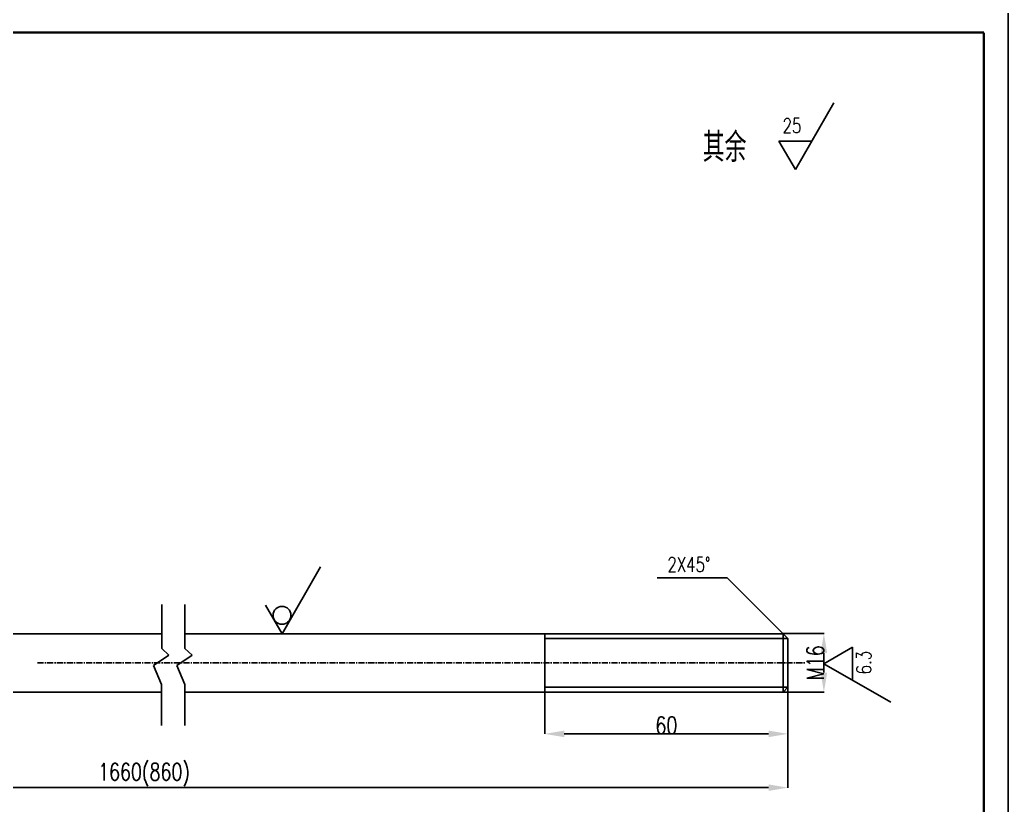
# Model space of a CAD drawing. Extents: x -11639 to -9817, y 3347 to 4292.
# Drawn here: x -10020 to -9816.8, y 3645.8 to 3807.3 of the extents above; entities that cross this region are included whole.
import ezdxf
from ezdxf.enums import TextEntityAlignment as Align

# ---------------------------------------------------------------- set-up
doc = ezdxf.new("R2010")
doc.units = 0
doc.header["$LTSCALE"] = 10
doc.header["$MEASUREMENT"] = 0
doc.linetypes.add('CENTER', pattern=[2, 1.25, -0.25, 0.25, -0.25])
doc.layers.get('0').update_dxf_attribs({"linetype": 'CONTINUOUS'})
doc.layers.get('DEFPOINTS').update_dxf_attribs({"linetype": 'CONTINUOUS'})
for name, color, linetype in [('1', 2, 'CONTINUOUS'), ('CENTER', 2, 'CENTER'), ('DIM', 4, 'CONTINUOUS'), ('LK', 240, 'CONTINUOUS')]:
    doc.layers.add(name, color=color, linetype=linetype)
doc.styles.add('HZ', font='txt', dxfattribs={"width": 0.75, "bigfont": 'hztxt'})
doc.styles.get("Standard").update_dxf_attribs({"font": 'simplex', "width": 0.75, "bigfont": 'hztxt'})
doc.dimstyles.get("Standard").update_dxf_attribs({"dimtxt": 0.18, "dimasz": 0.18, "dimexe": 0.18, "dimexo": 0.0625, "dimgap": 0.09, "dimtad": 0, "dimtih": 1, "dimtoh": 1, "dimdec": 4, "dimzin": 0, "dimtxsty": 'STANDARD', "dimcen": 0.09, "dimazin": 3, "dimtfac": 1, "dimtdec": 4, "dimtofl": 0, "dimtmove": 0, "dimatfit": 3, "dimtolj": 1, "dimtzin": 0})

# ---------------------------------------------------------------- blocks, each defined once
blk = doc.blocks.new('*D94')
at = {"color": 0, "linetype": 'BYBLOCK'}
for p, q in [((-12346.9, 3336.7), (-12346.9, 3250.5)), ((-11846.9, 3346.7), (-11846.9, 3250.5)), ((-12306.9, 3250.7), (-11886.9, 3250.7))]:
    blk.add_line(p, q, dxfattribs=at)
for points in [[(-12306.9, 3257.4), (-12306.9, 3244), (-12346.9, 3250.7)], [(-11886.9, 3257.4), (-11886.9, 3244), (-11846.9, 3250.7)]]:
    blk.add_solid(points, dxfattribs=at)
at = {"layer": 'DEFPOINTS', "color": 0, "linetype": 'BYBLOCK'}
for p in [(-12346.9, 3336.8), (-11846.9, 3346.8), (-11846.9, 3250.7)]:
    blk.add_point(p, dxfattribs=at)
at = {"color": 0, "linetype": 'BYBLOCK', "insert": (-12096.9, 3268.3), "char_height": 35, "attachment_point": 5}
blk.add_mtext('\\A1;60', dxfattribs=at)
blk = doc.blocks.new('*D97')
at = {"color": 0, "linetype": 'BYBLOCK'}
for p, q in [((-14494.6, 3346.7), (-14494.6, 3140)), ((-11846.9, 3346.7), (-11846.9, 3140)), ((-14454.6, 3140.2), (-11886.9, 3140.2))]:
    blk.add_line(p, q, dxfattribs=at)
for points in [[(-14454.6, 3146.9), (-14454.6, 3133.5), (-14494.6, 3140.2)], [(-11886.9, 3146.9), (-11886.9, 3133.5), (-11846.9, 3140.2)]]:
    blk.add_solid(points, dxfattribs=at)
at = {"layer": 'DEFPOINTS', "color": 0, "linetype": 'BYBLOCK'}
for p in [(-14494.6, 3346.8), (-11846.9, 3346.8), (-11846.9, 3140.2)]:
    blk.add_point(p, dxfattribs=at)
at = {"color": 0, "linetype": 'BYBLOCK', "insert": (-13170.7, 3166.9), "char_height": 35, "attachment_point": 5}
blk.add_mtext('\\A1;1660(860)', dxfattribs=at)
blk = doc.blocks.new('*D93')
at = {"color": 0, "linetype": 'BYBLOCK'}
for p, q in [((-11859.7, 3456.8), (-11772.8, 3456.8)), ((-11773, 3376.8), (-11773, 3416.8)), ((-11859.7, 3336.8), (-11772.8, 3336.8))]:
    blk.add_line(p, q, dxfattribs=at)
for points in [[(-11779.7, 3416.8), (-11766.3, 3416.8), (-11773, 3456.8)], [(-11779.7, 3376.8), (-11766.3, 3376.8), (-11773, 3336.8)]]:
    blk.add_solid(points, dxfattribs=at)
at = {"layer": 'DEFPOINTS', "color": 0, "linetype": 'BYBLOCK'}
for p in [(-11859.8, 3456.8), (-11773, 3456.8), (-11859.8, 3336.8)]:
    blk.add_point(p, dxfattribs=at)
at = {"color": 0, "linetype": 'BYBLOCK', "insert": (-11790.6, 3396.8), "char_height": 35, "attachment_point": 5, "rotation": 90}
blk.add_mtext('\\A1;M16', dxfattribs=at)
blk = doc.blocks.new('20-216-2')
for p, q in [((-13134.31167, 3516.80455), (-13134.31167, 3426.33426)), ((-13086.59867, 3516.80455), (-13086.59867, 3426.33426)), ((-13134.31167, 3426.33426), (-13119.76687, 3412.7012)), ((-13086.59867, 3426.33426), (-13072.05387, 3412.7012)), ((-13119.76687, 3412.7012), (-13151.25765, 3391.41302)), ((-13072.05387, 3412.7012), (-13103.54466, 3391.41302)), ((-13151.25765, 3391.41302), (-13134.586, 3351.9759)), ((-13103.54466, 3391.41302), (-13086.87301, 3351.9759)), ((-13134.586, 3351.9759), (-13134.586, 3268.31152)), ((-13086.87301, 3351.9759), (-13086.87301, 3268.31152))]:
    blk.add_line(p, q)
at = {"color": 1, "const_width": 5}
blk.add_lwpolyline([(-15354.04823, 4692.6203), (-11444.04823, 4692.6203)], dxfattribs=at)
at = {"layer": '1'}
for p, q in [((-11394.04823, 7712.6203), (-11394.04823, 1772.6203)), ((-12346.8519, 3446.76906), (-11846.8519, 3446.76906)), ((-12346.8519, 3346.76906), (-11846.8519, 3346.76906))]:
    blk.add_line(p, q, dxfattribs=at)
at = {"layer": '1', "color": 1, "const_width": 5}
blk.add_lwpolyline([(-11444.04823, 4692.6203), (-11444.04823, 1822.6203)], dxfattribs=at)
at = {"layer": 'CENTER'}
blk.add_line((-13389.77098, 3396.76906), (-11810.53159, 3396.76906), dxfattribs=at)
at = {"layer": 'DIM'}
for p, q in [((-11831.65507, 4410.85604), (-11752.37168, 4548.21038)), ((-11797.86342, 4469.39832), (-11865.45834, 4469.39161)), ((-11865.45834, 4469.39161), (-11831.65507, 4410.85604)), ((-12887.08773, 3456.76906), (-12807.80434, 3594.12339)), ((-11971.88519, 3571.80234), (-12116.07845, 3571.80234)), ((-11971.88519, 3571.80234), (-11856.8519, 3456.76906)), ((-12920.891, 3515.30462), (-12887.08773, 3456.76906)), ((-11714.45714, 3428.73344), (-11772.9927, 3394.93017)), ((-11714.45043, 3361.13852), (-11714.45714, 3428.73344)), ((-11772.9927, 3394.93017), (-11635.63837, 3315.64679))]:
    blk.add_line(p, q, dxfattribs=at)
blk.add_circle((-12887.08773, 3494.56113), 18.33086, dxfattribs=at)
at = {"layer": 'LK'}
for p, q in [((-14484.58441, 3456.76906), (-13134.31167, 3456.76906)), ((-13086.59867, 3456.76906), (-11856.8519, 3456.76906)), ((-12346.8519, 3456.76906), (-12346.8519, 3336.76906)), ((-11856.8519, 3456.76906), (-11856.8519, 3336.76906)), ((-11856.8519, 3456.76906), (-11846.8519, 3446.76906)), ((-11846.8519, 3446.76906), (-11846.8519, 3346.76906)), ((-14484.58441, 3336.76906), (-13134.586, 3336.76906)), ((-13086.87301, 3336.76906), (-11856.8519, 3336.76906)), ((-11846.8519, 3346.76906), (-11856.8519, 3336.76906))]:
    blk.add_line(p, q, dxfattribs=at)
at = {"layer": 'DIM', "style": 'HZ', "width": 0.75}
for s, rotation, p in [('25', 0.00568675, (-11857.94939, 4486.27963)), ('6.3', 90.00568675, (-11675.90443, 3373.09939))]:
    blk.add_text(s, height=30, rotation=rotation, dxfattribs=at).set_placement(p)
at = {"layer": 'DIM', "linetype": 'BYBLOCK', "style": 'HZ', "width": 0.75}
blk.add_text('其余', height=60, dxfattribs=at).set_placement((-11977.25193, 4460.10647), align=Align.MIDDLE)
at = {"layer": 'DIM', "style": 'HZ', "width": 0.75}
blk.add_text('2X45%%d', height=30, dxfattribs=at).set_placement((-12094.8546, 3584.15224))
at = {"layer": 'DIM'}
dim = blk.add_linear_dim(base=(-11772.9927, 3456.76906), p1=(-11859.7959, 3336.76906), p2=(-11859.7959, 3456.76906), angle=270, text='M16', dimstyle='STANDARD', dxfattribs=at)
dim.commit()
dim.dimension.update_dxf_attribs({"geometry": '*D93', "text_midpoint": (-11790.5827, 3396.76906)})
for base, p1, text, picture, middle in [((-11846.8519, 3140.18348), (-14494.58441, 3346.76906), '1660(860)', '*D97', (-13170.71816, 3166.94014)), ((-11846.8519, 3250.70577), (-12346.8519, 3336.76906), '60', '*D94', (-12096.8519, 3268.29577))]:
    dim = blk.add_linear_dim(base=base, p1=p1, p2=(-11846.8519, 3346.76906), text=text, dimstyle='STANDARD', dxfattribs=at)
    dim.commit()
    dim.dimension.update_dxf_attribs({"geometry": picture, "text_midpoint": middle})

msp = doc.modelspace()

# ---------------------------------------------------------------- block references
at = {"layer": '1', "xscale": 0.1, "yscale": 0.1, "zscale": 0.1}
msp.add_blockref('20-216-2', (-8677.35231, 3335.39854), dxfattribs=at)

doc.saveas('drawing.dxf')
